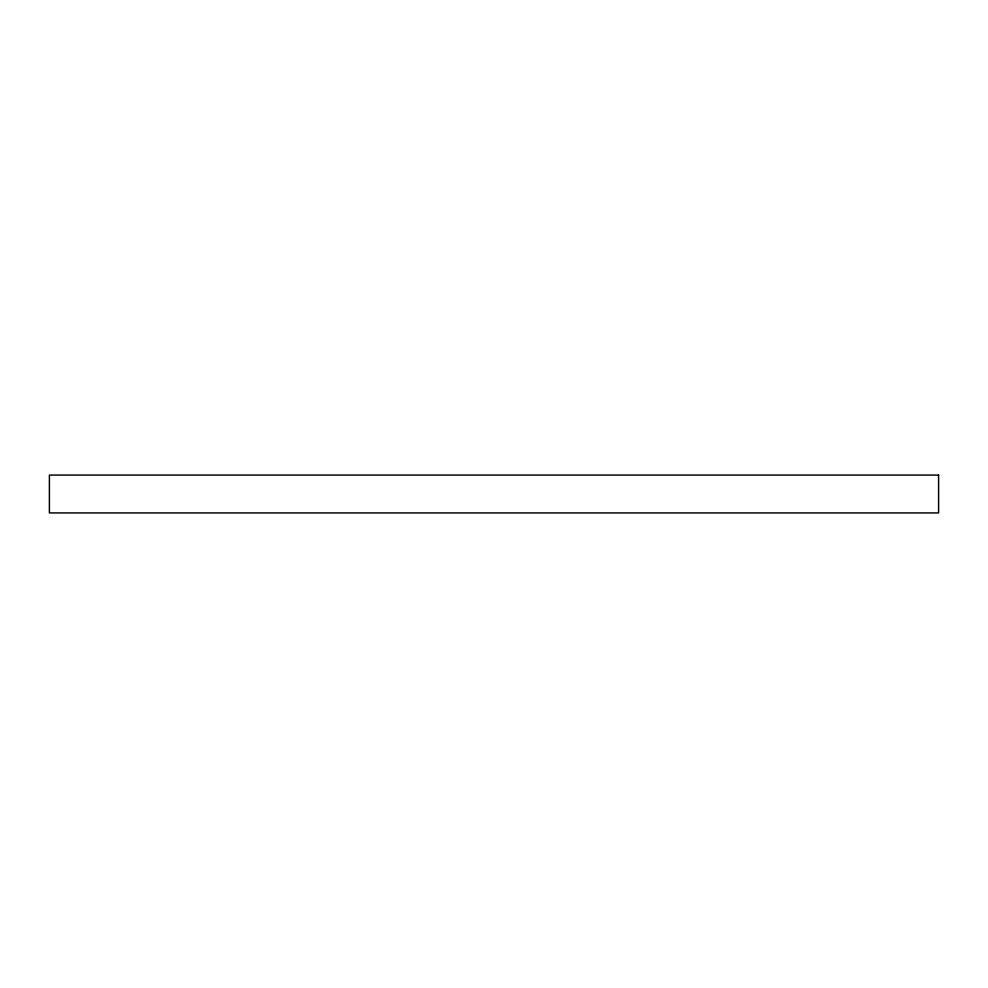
<?xml version="1.0" encoding="UTF-8"?>
<svg xmlns="http://www.w3.org/2000/svg" width="988" height="988" viewBox="0 0 988 988"><rect width="100%" height="100%" fill="white"/><g stroke="black" fill="none" stroke-linecap="round" stroke-linejoin="round"><path stroke-width="1.48" d="M938.6 475.08L49.4 475.08L49.4 512.92L938.6 512.92L938.6 475.08"/></g></svg>
